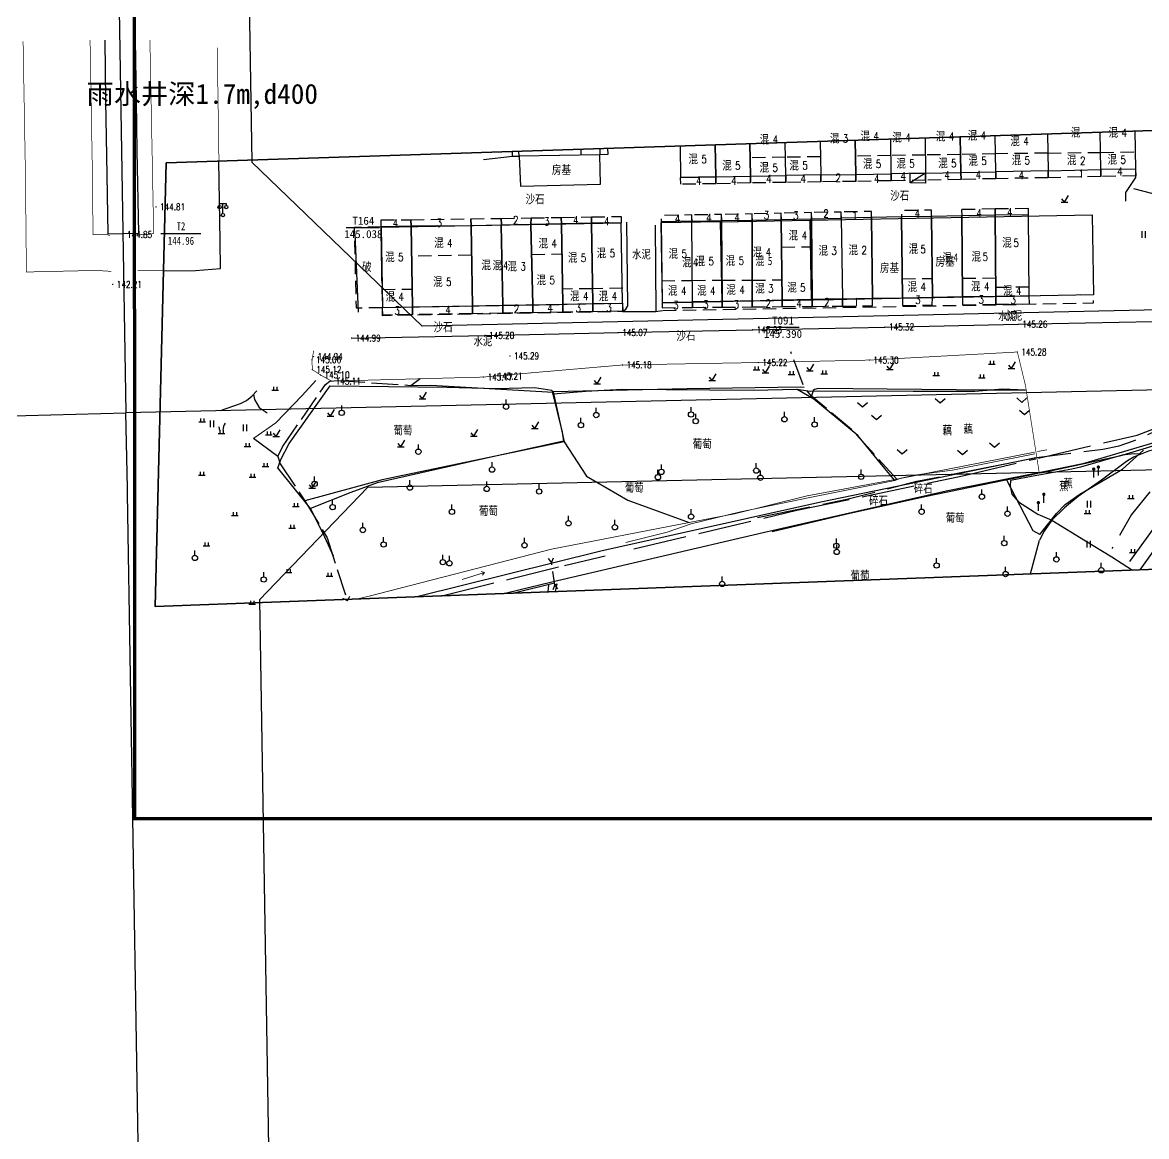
# Model space of a CAD drawing. Extents: x 529262 to 576451, y 2694391 to 2717535.
# Drawn here: x 564373.7 to 564542.3, y 2709233 to 2709400.1 of the extents above; entities that cross this region are included whole.
import ezdxf
from ezdxf.enums import TextEntityAlignment as Align
from ezdxf.xclip import XClip

# ---------------------------------------------------------------- set-up
doc = ezdxf.new("R2010")
doc.units = 0
doc.header["$XCLIPFRAME"] = 0
for name, pattern in [('ACAD_ISO12W100', [22, 12, -3, 0.5, -3, 0.5, -3]), ('X2', [10, 8, -2]), ('X3', [5, 4, -1]), ('X5', [3, 2, -1])]:
    doc.linetypes.add(name, pattern=pattern)
for name, color, linetype in [('DLDW', 8, 'Continuous'), ('DLSS', 4, 'Continuous'), ('DMTZ', 8, 'Continuous'), ('GCD', 8, 'Continuous'), ('JMD', 8, 'Continuous'), ('KZD', 8, 'Continuous'), ('PP-COM', 7, 'Continuous'), ('RD-中线', 40, 'Continuous'), ('RD-红线', 7, 'Continuous'), ('ZBTZ', 8, 'Continuous'), ('ZJ', 7, 'Continuous'), ('污水管径标注_W10-', 202, 'Continuous')]:
    doc.layers.add(name, color=color, linetype=linetype)
doc.layers.add('SXSS', color=5, linetype='Continuous', lineweight=0)
doc.layers.add('控制界线1', color=30, linetype='ACAD_ISO12W100', lineweight=35)
doc.layers.add('现状管道深度（物探资料）', color=2, linetype='Continuous', plot=False)
doc.styles.add('HZ', font='rs.shx', dxfattribs={"width": 0.8, "bigfont": 'hztxt.shx'})
doc.styles.get("Standard").update_dxf_attribs({"font": '', "height": 2.5, "bigfont": 'smfs.shx'})
doc.styles.add('宋体', font='', dxfattribs={"width": 0.75})
doc.styles.add('等线体', font='simhei.ttf')
doc.styles.get('Standard').set_extended_font_data('FangSong_GB2312')
doc.styles.get('宋体').set_extended_font_data('SimSun')
doc.linetypes.add('10421', pattern='A,2,[150,AAA.SHX,S=0.5,R=0,X=0,Y=0.5],1e-11', length=2)
doc.linetypes.add('10422', pattern='A,0.75,[150,AAA.SHX,S=0.5,R=0,X=0,Y=0.5],1.5,[177,AAA.SHX,S=1,R=0,X=0,Y=0.4],0.75', length=3)
doc.linetypes.add('1161', pattern='A,0,[149,AAA.SHX,S=0.15,R=0,X=0,Y=0],-1.6', length=1.6)
doc.linetypes.add('444', pattern='A,4.5,[145,AAA.SHX,S=1,R=0,X=0,Y=1],4.5,-0.5,[146,AAA.SHX,S=1,R=0,X=0,Y=0],-0.5', length=10)

# ---------------------------------------------------------------- blocks, each defined once
blk = doc.blocks.new('A$C19FD0107')
at = {"layer": 'RD-中线', "color": 8, "linetype": 'Continuous', "flags": 128}
for points in [[(-6613.74, 15253.22), (-6608.76, 14950.96)], [(-5924.01, 14966.57), (-6250.71, 14958.9), (-6608.76, 14950.96)]]:
    blk.add_lwpolyline(points, dxfattribs=at)
blk.add_lwpolyline([(-7119.69, 14938.66), (-6640.33, 14950.11, 0.000756), (-6638.82, 14950.15), (-6608.76, 14950.96)], format="xyb", dxfattribs=at)
at = {"layer": 'RD-中线', "color": 8, "linetype": 'Continuous'}
blk.add_lwpolyline([(-6644.21, 14081.68), (-6605.53, 14650.05, 0.021107), (-6604.44, 14692.23), (-6608.5, 14938.83, 0.001548), (-6608.56, 14941.93), (-6608.76, 14950.96)], format="xyb", dxfattribs=at)
at = {"layer": 'RD-红线', "color": 8, "linetype": 'Continuous', "flags": 128}
for points in [[(-6591.42, 15082.25), (-6589.88, 14988.53)], [(-6282.34, 14970.2), (-6564.33, 14963.95)], [(-6588.73, 14922.89), (-6585.33, 14715.91)]]:
    blk.add_lwpolyline(points, dxfattribs=at)
at = {"layer": 'RD-红线', "color": 8, "linetype": 'Continuous'}
blk.add_lwpolyline([(-6589.88, 14988.53), (-6564.33, 14963.95, 0.415887)], format="xyb", dxfattribs=at)
at = {"layer": 'RD-红线', "color": 8}
blk.add_lwpolyline([(-6359.28, 14944.49), (-6572.54, 14939.76)], dxfattribs=at)
blk.add_lwpolyline([(-6572.54, 14939.76), (-6588.73, 14922.89, 0.411798)], format="xyb", dxfattribs=at)
blk = doc.blocks.new('GC200')
at = {"linetype": 'Continuous', "const_width": 0.2, "flags": 128}
blk.add_lwpolyline([(-0.1, 0, 1), (0.1, 0, 1)], format="xyb", close=True, dxfattribs=at)
blk = doc.blocks.new('gc123')
at = {"color": 8}
for p, q in [((-1, 0), (1, 0)), ((0, 0), (-0.8, 1)), ((0, 0), (1.2, 2))]:
    blk.add_line(p, q, dxfattribs=at)
blk = doc.blocks.new('gc125')
at = {"color": 8}
blk.add_line((0, 0.8), (0, 2.2), dxfattribs=at)
blk.add_circle((0, 0), 0.8, dxfattribs=at)
blk = doc.blocks.new('gc086')
at = {"color": 8}
for p, q in [((0, 0), (7, 0)), ((7, 0), (6.18, 0.57)), ((7, 0), (6.18, -0.57))]:
    blk.add_line(p, q, dxfattribs=at)
blk = doc.blocks.new('gc126')
at = {"color": 8}
for p, q in [((0, 0), (-1.5, 1.32)), ((1.5, 1.32), (0, 0))]:
    blk.add_line(p, q, dxfattribs=at)
blk = doc.blocks.new('gc119')
at = {"color": 8}
for p, q in [((-1, 0), (1, 0)), ((-0.5, 1), (-0.5, 0)), ((0.5, 1), (0.5, 0))]:
    blk.add_line(p, q, dxfattribs=at)
blk = doc.blocks.new('gc210')
at = {"color": 8}
for p, q in [((-1, 0), (1, 0)), ((-0.5, 1), (-0.5, 0)), ((0.5, 1), (0.5, 0))]:
    blk.add_line(p, q, dxfattribs=at)
for centre, radius, start, end in [((-2.94, 0.81), 2.45, 4.3743, 29.0242), ((3.4, 1.11), 2.91, 139.3312, 182.0887)]:
    blk.add_arc(centre, radius, start, end, dxfattribs=at)
blk = doc.blocks.new('gc165')
at = {"color": 8}
blk.add_line((0, 0), (0, 2), dxfattribs=at)
at = {"color": 8, "const_width": 0.5}
blk.add_lwpolyline([(-0.25, 2.5, 1), (0.25, 2.5, 1)], format="xyb", close=True, dxfattribs=at)
blk = doc.blocks.new('gc037')
for p, q in [((0, 0), (-1.39, 0.8)), ((-1.39, -0.8), (0, 0))]:
    blk.add_line(p, q)
blk = doc.blocks.new('gc121')
at = {"color": 8}
for p, q in [((-0.5, -1), (-0.5, 1)), ((0.5, -1), (0.5, 1))]:
    blk.add_line(p, q, dxfattribs=at)
blk = doc.blocks.new('gc097')
at = {"color": 8}
for p, q in [((-1, 2.9), (-1, 3.5)), ((-1, 3.5), (1, 3.5)), ((0, 0.5), (0, 3.5)), ((1, 3.5), (1, 2.9))]:
    blk.add_line(p, q, dxfattribs=at)
for centre in [(-1, 2.4), (0, 0), (1, 2.4)]:
    blk.add_circle(centre, 0.5, dxfattribs=at)

msp = doc.modelspace()

# ---------------------------------------------------------------- linework, layer by layer
at = {"const_width": 0.5}
msp.add_lwpolyline([(564543.247, 2709852.188), (564390.328, 2709852.088), (564390.559, 2709280.688), (564922.468, 2709280.665), (564922.332, 2709352.706), (565168.072, 2709352.712), (565167.919, 2709791.396), (564543.048, 2709788.553), (564543.247, 2709852.188)], dxfattribs=at)
at = {"layer": 'DLSS', "linetype": 'Continuous'}
for q in [(564421.753, 2709313.717), (564422.833, 2709314.054)]:
    msp.add_line((564422.462, 2709313.346), q, dxfattribs=at)
at = {"layer": 'DLSS', "linetype": 'Continuous', "const_width": 0.1, "flags": 128}
for points in [[(564386.866, 2709368.131), (564386.387, 2709368.278), (564384.307, 2709368.282), (564384.219, 2709377.155), (564383.863, 2709397.463)], [(564392.841, 2709397.463), (564393.404, 2709368.462), (564392.801, 2709368.332), (564391.473, 2709368.288), (564390.81, 2709368.314)], [(564387.046, 2709362.767), (564384.733, 2709362.908), (564376.147, 2709362.713), (564374.314, 2709362.671), (564374.172, 2709377.017), (564373.817, 2709397.287)], [(564391.01, 2709362.854), (564399.671, 2709362.877), (564403.424, 2709363.202), (564403.372, 2709367.318), (564402.94, 2709396.347)]]:
    msp.add_lwpolyline(points, dxfattribs=at)
at = {"layer": 'DLSS', "linetype": 'Continuous', "flags": 128}
for points in [[(564394.858, 2709362.864), (564399.671, 2709362.877), (564403.424, 2709363.202), (564403.372, 2709367.318), (564403.193, 2709379.329)], [(564548.825, 2709337.611), (564548.825, 2709337.611), (564547.694, 2709337.681), (564546.436, 2709337.517), (564538.254, 2709335.062), (564538.254, 2709335.062), (564526.971, 2709332.608), (564526.971, 2709332.608), (564526.319, 2709332.475)], [(564551.474, 2709336.274), (564550.82, 2709335.748), (564550.211, 2709334.838), (564548.85, 2709332.185), (564547.619, 2709330.097), (564542.918, 2709323.599), (564539.779, 2709319.26)], [(564526.095, 2709332.429), (564509.072, 2709328.941), (564509.072, 2709328.941), (564497.187, 2709326.316), (564497.187, 2709326.316), (564486.159, 2709323.71)]]:
    msp.add_lwpolyline(points, dxfattribs=at)
at = {"layer": 'DLSS', "linetype": 'X2'}
for points in [[(564526.148, 2709334.762), (564540.922, 2709338.21), (564548.98, 2709341.326), (564551.25, 2709342.334), (564561.232, 2709347.267), (564577.297, 2709354.467), (564599.976, 2709365.304), (564601.95, 2709366.136), (564609.069, 2709368.946), (564614.998, 2709371.621)], [(564465.449, 2709321.134), (564489.875, 2709326.923), (564514.97, 2709332.153), (564525.746, 2709334.668)], [(564436.644, 2709314.112), (564455.04, 2709318.667), (564461.122, 2709320.109)]]:
    msp.add_lwpolyline(points, dxfattribs=at)
at = {"layer": 'DLSS', "linetype": 'Continuous', "elevation": 1.554, "flags": 128}
for points in [[(564463.745, 2709356.751), (564464.202, 2709357.094), (564464.549, 2709357.604), (564464.366, 2709370.133)], [(564468.651, 2709369.717), (564468.706, 2709356.725), (564469.69, 2709356.89)]]:
    msp.add_lwpolyline(points, dxfattribs=at)
at = {"layer": 'DLSS', "linetype": 'X2', "elevation": 145.242, "flags": 128}
msp.add_lwpolyline([(564483.966, 2709325.859), (564497.39, 2709328.59), (564507.892, 2709331.272), (564525.839, 2709334.846), (564535.766, 2709336.108), (564538.213, 2709336.617), (564540.361, 2709337.354), (564548.231, 2709340.811), (564555.951, 2709344.049), (564566.623, 2709350.265), (564582.529, 2709357.637), (564597.061, 2709364.414)], dxfattribs=at)
at = {"layer": 'DLSS', "linetype": 'Continuous', "const_width": 0.1, "elevation": 24.551, "flags": 128}
msp.add_lwpolyline([(564526.252, 2709332.442), (564524.175, 2709345.64), (564522.955, 2709350.67), (564500.768, 2709349.459), (564484.099, 2709349.093), (564463.731, 2709348.726), (564444.386, 2709347.06), (564442.897, 2709346.912), (564420.108, 2709346.299), (564418.425, 2709347.228), (564417.198, 2709348.03), (564417.151, 2709349.505), (564417.412, 2709350.881)], dxfattribs=at)
at = {"layer": 'DLSS', "linetype": 'X3', "flags": 128}
msp.add_lwpolyline([(564504.874, 2709331.584), (564498.084, 2709339.029), (564492.074, 2709344.062), (564490.982, 2709345.363), (564488.994, 2709350.681), (564488.994, 2709350.681), (564488.994, 2709350.681)], dxfattribs=at)
at = {"layer": 'DLSS', "linetype": 'X3'}
for points in [[(564412.031, 2709334.98), (564412.724, 2709336.432), (564419.166, 2709345.776), (564419.828, 2709346.303), (564421.097, 2709346.408), (564431.998, 2709345.663), (564433.363, 2709346.696)], [(564412.031, 2709334.98), (564412.399, 2709333.891), (564416.078, 2709328.321), (564419.417, 2709322.818), (564422.439, 2709313.392)]]:
    msp.add_lwpolyline(points, dxfattribs=at)
at = {"layer": 'DLSS', "linetype": 'Continuous'}
for points in [[(564550.294, 2709338.857), (564549.322, 2709338.798), (564532.793, 2709333.878), (564526.409, 2709332.615)], [(564526.107, 2709332.555), (564512.265, 2709329.816), (564484.819, 2709323.562), (564453.12, 2709316.155), (564446.315, 2709314.472)]]:
    msp.add_lwpolyline(points, dxfattribs=at)
at = {"layer": 'DLSS', "linetype": 'X2', "flags": 128}
msp.add_lwpolyline([(564548.825, 2709337.611), (564548.294, 2709336.41), (564540.058, 2709326.288), (564537.141, 2709321.172)], dxfattribs=at)
at = {"layer": 'DLSS', "linetype": 'X5'}
msp.add_lwpolyline([(564453.552, 2709315.759), (564453.074, 2709319.048)], dxfattribs=at)
at = {"layer": 'DMTZ', "linetype": '10422', "flags": 128}
for points in [[(564540.6, 2709383.838), (564540.686, 2709378.083), (564540.699, 2709376.868)], [(564540.699, 2709376.868), (564539.189, 2709374.616)]]:
    msp.add_lwpolyline(points, dxfattribs=at)
at = {"layer": 'DMTZ', "linetype": '10421', "flags": 128}
for points in [[(564539.189, 2709374.616), (564539.178, 2709373.313)], [(564424.108, 2709356.654), (564423.644, 2709368.386)], [(564526.329, 2709323.305), (564528.842, 2709326.451), (564530.115, 2709327.809), (564532.335, 2709329.356), (564538.701, 2709333.105)], [(564541.373, 2709318.01), (564544.369, 2709322.196), (564550.824, 2709330.691), (564551.172, 2709331.302), (564551.444, 2709331.944), (564551.451, 2709332.343)], [(564524.901, 2709317.397), (564526.267, 2709322.428)], [(564453.521, 2709315.969), (564447.694, 2709314.523)]]:
    msp.add_lwpolyline(points, dxfattribs=at)
at = {"layer": 'DMTZ', "linetype": '10421'}
msp.add_lwpolyline([(564432.9, 2709313.972), (564460.496, 2709320.865), (564493.478, 2709328.173), (564525.704, 2709334.85)], dxfattribs=at)
at = {"layer": 'JMD', "linetype": 'Continuous'}
msp.add_line((564509.19, 2709377.482), (564506.897, 2709376.035), dxfattribs=at)
at = {"layer": 'JMD', "linetype": '444', "flags": 128}
msp.add_lwpolyline([(564386.06, 2709397.463), (564386.193, 2709388.352), (564386.334, 2709380.078), (564386.526, 2709368.379), (564391.195, 2709368.489), (564390.942, 2709380.8), (564390.808, 2709388.393), (564390.656, 2709397.463)], dxfattribs=at)
at = {"layer": 'JMD', "linetype": 'Continuous', "flags": 128}
for points in [[(564493.363, 2709382.288), (564493.454, 2709377.225), (564488.207, 2709377.131), (564488.12, 2709382.116)], [(564493.363, 2709382.288), (564493.454, 2709377.225), (564498.718, 2709377.284), (564498.63, 2709382.461)], [(564498.63, 2709382.461), (564498.718, 2709377.284), (564504.035, 2709377.392), (564503.962, 2709382.636)], [(564509.116, 2709382.805), (564509.19, 2709377.482), (564504.035, 2709377.392), (564503.962, 2709382.636)], [(564509.116, 2709382.805), (564509.19, 2709377.482), (564514.498, 2709377.577), (564514.387, 2709382.978)], [(564514.387, 2709382.978), (564514.498, 2709377.577), (564519.712, 2709377.695), (564519.642, 2709383.15)], [(564527.494, 2709383.408), (564527.555, 2709377.844), (564519.712, 2709377.695), (564519.642, 2709383.15)], [(564527.494, 2709383.408), (564527.555, 2709377.844), (564535.484, 2709378.028), (564535.382, 2709383.667)], [(564540.6, 2709383.838), (564540.686, 2709378.083), (564535.484, 2709378.028), (564535.4, 2709383.667)], [(564460.32, 2709381.203), (564460.342, 2709380.251), (564448.216, 2709380.044), (564448.202, 2709380.806)], [(564472.361, 2709381.599), (564472.45, 2709376.858), (564477.702, 2709376.94), (564477.62, 2709381.771)], [(564477.62, 2709381.771), (564477.702, 2709376.94), (564482.915, 2709377.049), (564482.841, 2709381.942)], [(564482.841, 2709381.942), (564482.915, 2709377.049), (564488.207, 2709377.131), (564488.12, 2709382.116)]]:
    msp.add_lwpolyline(points, dxfattribs=at)
at = {"layer": 'JMD', "linetype": 'X5'}
for points in [[(564448.227, 2709380.011), (564447.238, 2709380.01), (564447.223, 2709380.774)], [(564461.486, 2709381.242), (564461.504, 2709380.293), (564460.342, 2709380.251)], [(564488.207, 2709377.131), (564488.216, 2709376.105), (564482.924, 2709376.023), (564482.915, 2709377.049)], [(564493.454, 2709377.225), (564493.463, 2709376.199), (564488.216, 2709376.105), (564488.207, 2709377.131)], [(564498.718, 2709377.284), (564498.727, 2709376.258), (564493.463, 2709376.199), (564493.454, 2709377.225)], [(564504.035, 2709377.392), (564504.044, 2709376.366), (564498.727, 2709376.258), (564498.718, 2709377.284)], [(564509.19, 2709377.482), (564509.199, 2709376.456), (564509.199, 2709376.456), (564504.044, 2709376.366), (564504.035, 2709377.392)], [(564514.498, 2709377.577), (564514.507, 2709376.551), (564509.199, 2709376.456), (564509.19, 2709377.482)], [(564519.712, 2709377.695), (564519.721, 2709376.669), (564514.507, 2709376.551), (564514.498, 2709377.577)], [(564527.555, 2709377.844), (564527.564, 2709376.818), (564519.721, 2709376.669), (564519.712, 2709377.695)], [(564535.484, 2709378.028), (564535.493, 2709377.002), (564527.564, 2709376.818), (564527.555, 2709377.844)], [(564477.702, 2709376.94), (564477.711, 2709375.914), (564472.459, 2709375.832), (564472.45, 2709376.858)], [(564482.915, 2709377.049), (564482.924, 2709376.023), (564477.711, 2709375.914), (564477.702, 2709376.94)], [(564519.62, 2709371.2), (564519.619, 2709372.138), (564514.598, 2709372.027), (564514.623, 2709371.122)], [(564524.622, 2709371.236), (564524.621, 2709372.174), (564519.619, 2709372.138), (564519.62, 2709371.2)], [(564427.505, 2709369.45), (564427.504, 2709370.475), (564431.989, 2709370.495), (564432.036, 2709369.539)], [(564445.564, 2709369.743), (564445.54, 2709370.715), (564450.034, 2709370.787), (564449.99, 2709369.803)], [(564449.99, 2709369.803), (564450.034, 2709370.787), (564454.547, 2709370.861), (564454.586, 2709369.892)], [(564454.586, 2709369.892), (564454.547, 2709370.861), (564459.088, 2709370.934), (564459.1, 2709369.975)], [(564492.17, 2709358.552), (564492.178, 2709357.509), (564496.74, 2709357.548), (564496.731, 2709358.638)], [(564496.731, 2709358.638), (564496.74, 2709357.548), (564501.204, 2709357.585), (564501.221, 2709358.748)], [(564505.707, 2709358.782), (564505.729, 2709357.623), (564510.198, 2709357.708), (564510.205, 2709358.888)], [(564514.726, 2709359.013), (564514.744, 2709357.752), (564519.742, 2709357.823), (564519.724, 2709359.056)], [(564519.724, 2709359.056), (564519.742, 2709357.823), (564524.783, 2709357.895), (564524.711, 2709359.099)], [(564432.209, 2709357.449), (564432.228, 2709356.265), (564427.757, 2709356.191), (564427.721, 2709357.37)], [(564441.205, 2709357.608), (564441.224, 2709356.414), (564432.228, 2709356.265), (564432.209, 2709357.449)], [(564450.253, 2709357.768), (564450.273, 2709356.563), (564445.779, 2709356.489), (564445.759, 2709357.689)], [(564454.766, 2709357.848), (564454.786, 2709356.638), (564450.273, 2709356.563), (564450.253, 2709357.768)], [(564459.252, 2709357.927), (564459.272, 2709356.712), (564454.786, 2709356.638), (564454.766, 2709357.848)], [(564463.744, 2709358.006), (564463.771, 2709356.786), (564459.272, 2709356.712), (564459.252, 2709357.927)], [(564469.695, 2709358.108), (564469.701, 2709357.32), (564474.215, 2709357.358), (564474.208, 2709358.182)], [(564474.208, 2709358.182), (564474.215, 2709357.358), (564478.664, 2709357.396), (564478.657, 2709358.258)], [(564478.657, 2709358.258), (564478.664, 2709357.396), (564483.182, 2709357.434), (564483.175, 2709358.317)], [(564483.175, 2709358.317), (564483.182, 2709357.434), (564487.692, 2709357.472), (564487.684, 2709358.437)], [(564487.684, 2709358.437), (564487.692, 2709357.472), (564492.178, 2709357.509), (564492.17, 2709358.552)]]:
    msp.add_lwpolyline(points, dxfattribs=at)
at = {"layer": 'JMD', "linetype": 'X5', "flags": 128}
for points in [[(564457.466, 2709381.11), (564457.481, 2709380.202)], [(564527.526, 2709380.5), (564519.677, 2709380.4)], [(564527.526, 2709380.5), (564535.445, 2709380.618)], [(564535.445, 2709380.618), (564540.647, 2709380.695)], [(564488.159, 2709379.874), (564482.873, 2709379.794)], [(564493.405, 2709379.965), (564488.159, 2709379.874)], [(564503.996, 2709380.147), (564498.671, 2709380.056)], [(564509.152, 2709380.219), (564503.996, 2709380.147)], [(564514.442, 2709380.292), (564509.152, 2709380.219)], [(564519.677, 2709380.4), (564514.442, 2709380.292)], [(564474.113, 2709370.285), (564474.112, 2709371.223), (564469.522, 2709371.123), (564469.523, 2709370.185)], [(564478.566, 2709370.375), (564478.565, 2709371.313), (564474.112, 2709371.223), (564474.113, 2709370.285)], [(564483.173, 2709370.451), (564483.172, 2709371.389), (564478.565, 2709371.313), (564478.566, 2709370.375)], [(564487.548, 2709370.547), (564487.547, 2709371.485), (564483.172, 2709371.389), (564483.173, 2709370.451)], [(564492.053, 2709370.641), (564492.052, 2709371.579), (564487.547, 2709371.485), (564487.548, 2709370.547)], [(564496.543, 2709370.727), (564496.542, 2709371.665), (564492.052, 2709371.579), (564492.053, 2709370.641)], [(564501.056, 2709370.83), (564501.055, 2709371.768), (564496.542, 2709371.665), (564496.543, 2709370.727)], [(564510.094, 2709371.021), (564510.093, 2709371.959), (564505.57, 2709371.863), (564505.571, 2709370.925)], [(564450.088, 2709365.309), (564454.653, 2709365.378)], [(564487.594, 2709366.415), (564492.093, 2709366.458)], [(564441.095, 2709365.181), (564432.1, 2709365.052)]]:
    msp.add_lwpolyline(points, dxfattribs=at)
at = {"layer": 'JMD', "linetype": 'Continuous', "flags": 128}
for points in [[(564448.216, 2709380.044), (564448.425, 2709375.544), (564460.411, 2709375.839), (564460.342, 2709380.251)], [(564478.566, 2709370.375), (564483.173, 2709370.451), (564483.175, 2709358.317), (564478.657, 2709358.258)], [(564483.173, 2709370.451), (564487.548, 2709370.547), (564487.684, 2709358.437), (564483.175, 2709358.317), (564483.173, 2709370.451)], [(564487.548, 2709370.547), (564492.053, 2709370.641), (564492.17, 2709358.552), (564487.684, 2709358.437), (564487.548, 2709370.547)], [(564491.879, 2709370.457), (564534.152, 2709371.238), (564534.374, 2709359.24), (564492.101, 2709358.459)], [(564496.543, 2709370.727), (564496.731, 2709358.638), (564492.17, 2709358.552), (564492.053, 2709370.641), (564496.543, 2709370.727)], [(564501.056, 2709370.83), (564496.543, 2709370.727), (564496.731, 2709358.638), (564501.221, 2709358.748), (564501.056, 2709370.83)], [(564505.571, 2709370.925), (564501.056, 2709370.83), (564501.221, 2709358.748), (564505.707, 2709358.782), (564505.571, 2709370.925)], [(564510.094, 2709371.021), (564505.571, 2709370.925), (564505.707, 2709358.782), (564510.205, 2709358.888), (564510.094, 2709371.021)], [(564510.094, 2709371.021), (564510.205, 2709358.888), (564514.726, 2709359.013), (564514.623, 2709371.122)], [(564514.623, 2709371.122), (564514.726, 2709359.013), (564519.724, 2709359.056), (564519.62, 2709371.2)], [(564519.62, 2709371.2), (564519.724, 2709359.056), (564524.711, 2709359.099), (564524.622, 2709371.236), (564519.62, 2709371.2)], [(564432.036, 2709369.539), (564427.505, 2709369.45), (564427.721, 2709357.37), (564432.209, 2709357.449)], [(564441.205, 2709357.608), (564441.032, 2709369.61), (564432.036, 2709369.539), (564432.209, 2709357.449)], [(564445.759, 2709357.689), (564445.519, 2709369.696), (564441.032, 2709369.61), (564441.205, 2709357.608)], [(564449.99, 2709369.803), (564445.519, 2709369.696), (564445.759, 2709357.689), (564450.253, 2709357.768)], [(564454.766, 2709357.848), (564454.586, 2709369.892), (564449.99, 2709369.803), (564450.253, 2709357.768)], [(564459.1, 2709369.975), (564454.586, 2709369.892), (564454.766, 2709357.848), (564459.252, 2709357.927)], [(564463.744, 2709358.006), (564463.551, 2709370.034), (564459.1, 2709369.975), (564459.252, 2709357.927)], [(564474.113, 2709370.285), (564469.523, 2709370.185), (564469.695, 2709358.108), (564474.208, 2709358.182), (564474.113, 2709370.285)], [(564474.113, 2709370.285), (564478.566, 2709370.375), (564478.657, 2709358.258), (564474.208, 2709358.182)]]:
    msp.add_lwpolyline(points, close=True, dxfattribs=at)
at = {"layer": 'JMD', "linetype": 'Continuous'}
msp.add_lwpolyline([(564509.19, 2709377.482), (564509.187, 2709376.018), (564506.897, 2709376.035), (564506.9, 2709377.499)], close=True, dxfattribs=at)
at = {"layer": 'JMD', "linetype": 'X5'}
for points, elevation in [([(564540.686, 2709378.083), (564540.724, 2709377.1), (564535.493, 2709377.002), (564535.484, 2709378.028)], 37.359), ([(564432.036, 2709369.539), (564431.989, 2709370.495), (564440.985, 2709370.641), (564441.009, 2709369.669)], 145.207), ([(564441.032, 2709369.61), (564440.985, 2709370.641), (564445.54, 2709370.715), (564445.564, 2709369.743)], 145.281), ([(564459.1, 2709369.975), (564459.088, 2709370.934), (564463.527, 2709371.006), (564463.551, 2709370.034)], 146.277), ([(564445.761, 2709357.599), (564445.779, 2709356.489), (564441.224, 2709356.414), (564441.205, 2709357.608)], 145.273)]:
    msp.add_lwpolyline(points, dxfattribs=dict(at, elevation=elevation))
at = {"layer": 'JMD', "linetype": 'Continuous'}
for points in [[(564477.702, 2709376.94), (564472.45, 2709376.858)], [(564463.744, 2709358.006), (564463.551, 2709370.034)]]:
    msp.add_lwpolyline(points, dxfattribs=at)
at = {"layer": 'JMD', "linetype": 'Continuous', "elevation": 1.554, "flags": 128}
for points in [[(564478.449, 2709370.2), (564491.879, 2709370.457), (564492.101, 2709358.459), (564478.67, 2709358.234)], [(564427.708, 2709357.346), (564463.741, 2709357.989), (564463.533, 2709369.981), (564427.5, 2709369.354)], [(564469.501, 2709370.034), (564469.662, 2709358.067), (564478.67, 2709358.234), (564478.449, 2709370.2)]]:
    msp.add_lwpolyline(points, close=True, dxfattribs=at)
at = {"layer": 'JMD', "linetype": 'X5', "flags": 128}
for points, elevation in [([(564427.505, 2709369.45), (564423.496, 2709369.348), (564423.76, 2709357.3), (564427.721, 2709357.37)], 145.367), ([(564534.374, 2709359.24), (564492.101, 2709358.459), (564478.671, 2709358.234), (564469.662, 2709358.067), (564469.69, 2709356.89), (564534.396, 2709358.024)], 1.554), ([(564463.741, 2709357.989), (564463.745, 2709356.751), (564427.727, 2709356.108), (564427.708, 2709357.346)], 1.554)]:
    msp.add_lwpolyline(points, close=True, dxfattribs=dict(at, elevation=elevation))
for points, elevation in [([(564469.578, 2709361.371), (564474.182, 2709361.407)], 145.147), ([(564474.182, 2709361.407), (564478.633, 2709361.441)], 145.147), ([(564478.633, 2709361.441), (564483.174, 2709361.441)], 145.147), ([(564483.174, 2709361.441), (564487.649, 2709361.492)], 145.147), ([(564505.674, 2709361.657), (564510.179, 2709361.698)], 145.147), ([(564514.702, 2709361.737), (564519.701, 2709361.78)], 145.147), ([(564524.701, 2709360.391), (564519.713, 2709360.348)], 157.179), ([(564427.633, 2709360.053), (564432.171, 2709360.118)], 146.921), ([(564459.224, 2709360.17), (564454.733, 2709360.102)], 144.969), ([(564463.756, 2709360.227), (564459.224, 2709360.17)], 144.969)]:
    msp.add_lwpolyline(points, dxfattribs=dict(at, elevation=elevation))
at = {"layer": 'KZD', "linetype": 'Continuous'}
msp.add_line((564394.499, 2709368.442), (564400.499, 2709368.442), dxfattribs=at)
at = {"layer": 'KZD', "linetype": 'Continuous', "elevation": 145.038, "flags": 128}
msp.add_lwpolyline([(564422.263, 2709369.359), (564427.263, 2709369.359)], dxfattribs=at)
at = {"layer": 'KZD', "linetype": 'Continuous', "flags": 128}
msp.add_lwpolyline([(564485.204, 2709354.389), (564490.204, 2709354.389)], dxfattribs=at)
at = {"layer": 'SXSS', "color": 8, "linetype": 'Continuous'}
for points in [[(564408.384, 2709337.677), (564408.563, 2709337.863), (564411.747, 2709340.039), (564415.666, 2709344.136), (564417.716, 2709346.41)], [(564473.749, 2709325.091), (564480.515, 2709326.411), (564491.441, 2709329.105), (564504.874, 2709331.584), (564525.534, 2709335.65)], [(564525.964, 2709335.735), (564527.357, 2709336.009)]]:
    msp.add_lwpolyline(points, dxfattribs=at)
at = {"layer": 'SXSS', "color": 8, "linetype": 'Continuous', "elevation": 144.404, "flags": 128}
msp.add_lwpolyline([(564464.21, 2709322.116), (564470.435, 2709323.658), (564474.021, 2709324.892), (564481.413, 2709326.687), (564491.834, 2709328.867), (564504.594, 2709331.375), (564505.499, 2709331.723), (564507.862, 2709332.226), (564513.209, 2709332.95), (564525.096, 2709335.306), (564525.574, 2709335.414)], dxfattribs=at)
at = {"layer": 'SXSS', "color": 8, "linetype": 'Continuous', "flags": 128}
msp.add_lwpolyline([(564473.749, 2709325.091), (564453.076, 2709321.094), (564425.536, 2709314.012), (564424.041, 2709313.643)], dxfattribs=at)
at = {"layer": 'ZBTZ', "linetype": 'Continuous'}
for points in [[(564540.381, 2709375.182), (564552.55, 2709372.061), (564553.805, 2709371.863), (564555.385, 2709372.061), (564569.555, 2709375.894), (564587.719, 2709381.831), (564589.302, 2709382.446), (564597.859, 2709385.717)], [(564431.998, 2709345.663), (564434.955, 2709345.699), (564453.375, 2709344.664)], [(564490.982, 2709345.363), (564490.425, 2709345.414), (564473.417, 2709345.146), (564453.303, 2709344.686), (564454.955, 2709337.19), (564458.306, 2709332.069), (564464.524, 2709328.444), (564473.749, 2709325.091)], [(564524.19, 2709344.89), (564493.086, 2709345.178), (564492.53, 2709345.059), (564492.331, 2709344.885), (564492.074, 2709344.062)], [(564454.955, 2709337.19), (564427.699, 2709331.512), (564416.078, 2709328.321)], [(564452.587, 2709314.705), (564452.687, 2709315.762)]]:
    msp.add_lwpolyline(points, dxfattribs=at)
at = {"layer": 'ZBTZ', "linetype": '1161'}
msp.add_lwpolyline([(564447.213, 2709380.008), (564442.887, 2709379.513)], dxfattribs=at)
at = {"layer": 'ZBTZ', "flags": 128}
for points in [[(564463.745, 2709356.751), (564468.706, 2709356.725)], [(564489.867, 2709345.089), (564491.855, 2709344.778), (564493.069, 2709344.866), (564507.311, 2709344.806), (564516.584, 2709344.79), (564520.703, 2709345.146), (564524.171, 2709345.013)]]:
    msp.add_lwpolyline(points, dxfattribs=at)
at = {"layer": 'ZBTZ', "linetype": 'Continuous', "flags": 128}
for points in [[(564412.47, 2709334.542), (564413.717, 2709336.946), (564419.88, 2709345.618), (564437.374, 2709345.391)], [(564437.374, 2709345.391), (564444.806, 2709345.209), (564450.532, 2709345.359), (564453.121, 2709344.935), (564454.687, 2709338.622), (564454.871, 2709337.319)], [(564453.304, 2709344.378), (564458.222, 2709344.818), (564463.746, 2709345.106), (564483.376, 2709344.944), (564489.867, 2709345.089)], [(564504.594, 2709331.375), (564502.817, 2709333.47), (564499.028, 2709338.129), (564492.424, 2709343.589), (564489.911, 2709345.065)], [(564412.031, 2709334.98), (564408.384, 2709337.677)], [(564454.871, 2709337.319), (564454.871, 2709337.319), (564441.953, 2709334.467), (564426.917, 2709331.021), (564422.97, 2709329.615), (564416.919, 2709327.199)], [(564420.376, 2709320.045), (564418.817, 2709323.425), (564416.919, 2709327.199), (564412.007, 2709333.271), (564412.47, 2709334.542)], [(564526.329, 2709323.305), (564525.337, 2709323.831), (564521.391, 2709331.465)], [(564453.7, 2709314.747), (564453.949, 2709315.875)]]:
    msp.add_lwpolyline(points, dxfattribs=at)
for points, elevation in [([(564403.423, 2709341.914), (564406.41, 2709342.952), (564407.335, 2709343.377), (564408.135, 2709344.068), (564408.871, 2709344.864)], 144.936), ([(564545.335, 2709336.429), (564542.639, 2709335.793), (564540.39, 2709334.908), (564539.31, 2709334.229), (564535.557, 2709331.448), (564532.067, 2709328.975), (564530.011, 2709327.283), (564528.109, 2709325.464), (564526.989, 2709323.811), (564526.267, 2709322.428)], 145.145), ([(564453.552, 2709315.759), (564453.949, 2709315.875)], 145.078)]:
    msp.add_lwpolyline(points, dxfattribs=dict(at, elevation=elevation))
at = {"layer": 'ZBTZ', "linetype": '1161', "flags": 128}
msp.add_lwpolyline([(564408.357, 2709344.294), (564408.512, 2709343.551), (564409.228, 2709342.328), (564410.417, 2709341.525)], dxfattribs=at)
for points, elevation in [([(564541.524, 2709335.354), (564540.464, 2709335.372), (564538.688, 2709335.198), (564532.429, 2709333.383), (564531.131, 2709333.119), (564524.548, 2709331.876), (564521.946, 2709331.384), (564521.852, 2709330.589), (564522.126, 2709329.333), (564523.147, 2709328.196), (564526.05, 2709326.352), (564528.109, 2709325.464)], 145.145), ([(564528.109, 2709325.464), (564533.19, 2709322.337), (564537.127, 2709319.968), (564540.244, 2709317.968)], 145.307)]:
    msp.add_lwpolyline(points, dxfattribs=dict(at, elevation=elevation))
at = {"layer": 'ZBTZ', "elevation": 145.217, "flags": 128}
msp.add_lwpolyline([(564538.701, 2709333.105), (564541.894, 2709335.94)], dxfattribs=at)
at = {"layer": '控制界线1', "color": 252, "linetype": 'Continuous', "flags": 128}
msp.add_lwpolyline([(564395.261, 2709379.068), (565147.729, 2709403.763), (565152.04, 2709340.742), (564393.606, 2709312.51)], close=True, dxfattribs=at)
at = {"layer": '污水管径标注_W10-'}
msp.add_lwpolyline([(564423.111, 2709352.749), (564443.107, 2709353.166), (564463.102, 2709353.584), (564483.269, 2709354.005), (564503.094, 2709354.418), (564523.089, 2709354.836), (564543.256, 2709355.257), (564563.081, 2709355.67), (564583.076, 2709356.088), (564603.243, 2709356.509), (564623.067, 2709356.923), (564643.063, 2709357.34), (564663.23, 2709357.761), (564683.054, 2709358.175)], dxfattribs=at)

# ---------------------------------------------------------------- block references
at = {"layer": 'DLDW', "color": 252, "linetype": 'Continuous', "xscale": 0.5, "yscale": 0.5}
msp.add_blockref('gc097', (564403.791, 2709371.207, 144.758), dxfattribs=at)
at = {"layer": 'DLSS', "linetype": 'Continuous', "xscale": 0.4999999999297923, "yscale": 0.4999999999297923, "zscale": 0.4999999999297923}
for p, rotation in [((564453.074, 2709319.048), 278.2690689170809), ((564453.552, 2709315.759), 98.26906891708084)]:
    msp.add_blockref('gc037', p, dxfattribs=dict(at, rotation=rotation))
at = {"layer": 'GCD', "linetype": 'Continuous'}
ref = msp.add_blockref('GC200', (564393.753, 2709372.437, 144.806), dxfattribs=dict(at, xscale=0.5, yscale=0.5, zscale=0.5))
ref.add_attrib('height', '144.81', dxfattribs={"linetype": 'Continuous', "height": 1, "style": 'HZ', "width": 0.8}).set_placement((564394.353, 2709372.437, 144.806), align=Align.MIDDLE_LEFT)
ref = msp.add_blockref('GC200', (564388.807, 2709368.288, 144.847), dxfattribs=dict(at, xscale=0.5, yscale=0.5, zscale=0.5))
ref.add_attrib('height', '144.85', dxfattribs={"linetype": 'Continuous', "height": 1, "style": 'HZ', "width": 0.8}).set_placement((564389.407, 2709368.288, 144.847), align=Align.MIDDLE_LEFT)
ref = msp.add_blockref('GC200', (564387.273, 2709360.816, 142.206), dxfattribs=dict(at, xscale=0.5, yscale=0.5, zscale=0.5))
ref.add_attrib('height', '142.21', dxfattribs={"linetype": 'Continuous', "height": 1, "style": 'HZ', "width": 0.8}).set_placement((564387.873, 2709360.816, 142.206), align=Align.MIDDLE_LEFT)
ref = msp.add_blockref('GC200', (564523.089, 2709354.829, 145.259), dxfattribs=dict(at, xscale=0.5, yscale=0.5, zscale=0.5))
ref.add_attrib('height', '145.26', dxfattribs={"linetype": 'Continuous', "height": 1, "style": 'HZ', "width": 0.8}).set_placement((564523.689, 2709354.829, 145.259), align=Align.MIDDLE_LEFT)
ref = msp.add_blockref('GC200', (564443.118, 2709353.171, 145.204), dxfattribs=dict(at, xscale=0.5, yscale=0.5, zscale=0.5))
ref.add_attrib('height', '145.20', dxfattribs={"linetype": 'Continuous', "height": 1, "style": 'HZ', "width": 0.8}).set_placement((564443.718, 2709353.171, 145.204), align=Align.MIDDLE_LEFT)
ref = msp.add_blockref('GC200', (564463.087, 2709353.585, 145.072), dxfattribs=dict(at, xscale=0.5, yscale=0.5, zscale=0.5))
ref.add_attrib('height', '145.07', dxfattribs={"linetype": 'Continuous', "height": 1, "style": 'HZ', "width": 0.8}).set_placement((564463.687, 2709353.585, 145.072), align=Align.MIDDLE_LEFT)
ref = msp.add_blockref('GC200', (564483.268, 2709354.008, 145.229), dxfattribs=dict(at, xscale=0.5, yscale=0.5, zscale=0.5))
ref.add_attrib('height', '145.23', dxfattribs={"linetype": 'Continuous', "height": 1, "style": 'HZ', "width": 0.8}).set_placement((564483.868, 2709354.008, 145.229), align=Align.MIDDLE_LEFT)
ref = msp.add_blockref('GC200', (564503.101, 2709354.423, 145.316), dxfattribs=dict(at, xscale=0.5, yscale=0.5, zscale=0.5))
ref.add_attrib('height', '145.32', dxfattribs={"linetype": 'Continuous', "height": 1, "style": 'HZ', "width": 0.8}).set_placement((564503.701, 2709354.423, 145.316), align=Align.MIDDLE_LEFT)
ref = msp.add_blockref('GC200', (564423.098, 2709352.751, 144.988), dxfattribs=dict(at, xscale=0.5, yscale=0.5, zscale=0.5))
ref.add_attrib('height', '144.99', dxfattribs={"linetype": 'Continuous', "height": 1, "style": 'HZ', "width": 0.8}).set_placement((564423.698, 2709352.751, 144.988), align=Align.MIDDLE_LEFT)
ref = msp.add_blockref('GC200', (564417.396, 2709349.983, 144.938), dxfattribs=dict(at, xscale=0.5, yscale=0.5, zscale=0.5))
ref.add_attrib('height', '144.94', dxfattribs={"linetype": 'Continuous', "height": 1, "style": 'HZ', "width": 0.8}).set_placement((564417.996, 2709349.983, 144.938), align=Align.MIDDLE_LEFT)
ref = msp.add_blockref('GC200', (564446.844, 2709350.073, 145.288), dxfattribs=dict(at, xscale=0.5, yscale=0.5, zscale=0.5))
ref.add_attrib('height', '145.29', dxfattribs={"linetype": 'Continuous', "height": 1, "style": 'HZ', "width": 0.8}).set_placement((564447.444, 2709350.073, 145.288), align=Align.MIDDLE_LEFT)
ref = msp.add_blockref('GC200', (564522.955, 2709350.67, 145.282), dxfattribs=dict(at, xscale=0.5, yscale=0.5, zscale=0.5))
ref.add_attrib('height', '145.28', dxfattribs={"linetype": 'Continuous', "height": 1, "style": 'HZ', "width": 0.8}).set_placement((564523.555, 2709350.67, 145.282), align=Align.MIDDLE_LEFT)
ref = msp.add_blockref('GC200', (564417.151, 2709349.505, 145.059), dxfattribs=dict(at, xscale=0.5, yscale=0.5, zscale=0.5))
ref.add_attrib('height', '145.06', dxfattribs={"linetype": 'Continuous', "height": 1, "style": 'HZ', "width": 0.8}).set_placement((564417.751, 2709349.505, 145.059), align=Align.MIDDLE_LEFT)
ref = msp.add_blockref('GC200', (564417.198, 2709348.03, 145.116), dxfattribs=dict(at, xscale=0.5, yscale=0.5, zscale=0.5))
ref.add_attrib('height', '145.12', dxfattribs={"linetype": 'Continuous', "height": 1, "style": 'HZ', "width": 0.8}).set_placement((564417.798, 2709348.03, 145.116), align=Align.MIDDLE_LEFT)
ref = msp.add_blockref('GC200', (564463.731, 2709348.726, 145.18), dxfattribs=dict(at, xscale=0.5, yscale=0.5, zscale=0.5))
ref.add_attrib('height', '145.18', dxfattribs={"linetype": 'Continuous', "height": 1, "style": 'HZ', "width": 0.8}).set_placement((564464.331, 2709348.726, 145.18), align=Align.MIDDLE_LEFT)
ref = msp.add_blockref('GC200', (564484.099, 2709349.093, 145.215), dxfattribs=dict(at, xscale=0.5, yscale=0.5, zscale=0.5))
ref.add_attrib('height', '145.22', dxfattribs={"linetype": 'Continuous', "height": 1, "style": 'HZ', "width": 0.8}).set_placement((564484.699, 2709349.093, 145.215), align=Align.MIDDLE_LEFT)
ref = msp.add_blockref('GC200', (564500.768, 2709349.459, 145.297), dxfattribs=dict(at, xscale=0.5, yscale=0.5, zscale=0.5))
ref.add_attrib('height', '145.30', dxfattribs={"linetype": 'Continuous', "height": 1, "style": 'HZ', "width": 0.8}).set_placement((564501.368, 2709349.459, 145.297), align=Align.MIDDLE_LEFT)
ref = msp.add_blockref('GC200', (564418.425, 2709347.228, 145.099), dxfattribs=dict(at, xscale=0.5, yscale=0.5, zscale=0.5))
ref.add_attrib('height', '145.10', dxfattribs={"linetype": 'Continuous', "height": 1, "style": 'HZ', "width": 0.8}).set_placement((564419.025, 2709347.228, 145.099), align=Align.MIDDLE_LEFT)
ref = msp.add_blockref('GC200', (564420.108, 2709346.299, 145.109), dxfattribs=dict(at, xscale=0.5, yscale=0.5, zscale=0.5))
ref.add_attrib('height', '145.11', dxfattribs={"linetype": 'Continuous', "height": 1, "style": 'HZ', "width": 0.8}).set_placement((564420.708, 2709346.299, 145.109), align=Align.MIDDLE_LEFT)
ref = msp.add_blockref('GC200', (564442.897, 2709346.912, 145.167), dxfattribs=dict(at, xscale=0.5, yscale=0.5, zscale=0.5))
ref.add_attrib('height', '145.17', dxfattribs={"linetype": 'Continuous', "height": 1, "style": 'HZ', "width": 0.8}).set_placement((564443.497, 2709346.912, 145.167), align=Align.MIDDLE_LEFT)
ref = msp.add_blockref('GC200', (564444.386, 2709347.06, 145.206), dxfattribs=dict(at, xscale=0.5, yscale=0.5, zscale=0.5))
ref.add_attrib('height', '145.21', dxfattribs={"linetype": 'Continuous', "height": 1, "style": 'HZ', "width": 0.8}).set_placement((564444.986, 2709347.06, 145.206), align=Align.MIDDLE_LEFT)
at = {"layer": 'PP-COM'}
ref = msp.add_blockref('A$C19FD0107', (570997.993, 2694390.603), dxfattribs=at)
XClip(ref).set_block_clipping_path([(-9366.4383134884, 14428.6043910822), (-3328.4480743363, 17452.7484863754)])
at = {"layer": 'SXSS', "color": 8, "linetype": 'Continuous', "xscale": 0.500000000078709, "yscale": 0.500000000078709, "zscale": 0.500000000078709, "rotation": 17.10058959888653}
msp.add_blockref('gc086', (564439.666, 2709316.559), dxfattribs=at)
at = {"layer": 'ZBTZ', "linetype": 'Continuous', "xscale": 0.5, "yscale": 0.5}
for name, p in [('gc123', (564530.002, 2709373.152)), ('gc121', (564541.913, 2709368.304)), ('gc119', (564483.816, 2709347.992)), ('gc123', (564485.197, 2709347.524)), ('gc123', (564491.823, 2709347.87)), ('gc123', (564503.822, 2709348.057)), ('gc119', (564519.119, 2709348.832)), ('gc123', (564522.083, 2709348.187)), ('gc123', (564459.942, 2709345.894)), ('gc123', (564477.182, 2709346.42)), ('gc119', (564489.082, 2709347.308)), ('gc119', (564493.979, 2709347.413)), ('gc119', (564510.799, 2709347.148)), ('gc119', (564517.644, 2709346.78)), ('gc119', (564411.633, 2709344.942)), ('gc123', (564433.736, 2709343.647)), ('gc125', (564446.27, 2709342.458)), ('gc123', (564419.949, 2709341.041)), ('gc125', (564421.607, 2709341.542)), ('gc125', (564459.79, 2709341.204)), ('gc125', (564474.019, 2709341.295)), ('gc126', (564524.014, 2709341.254)), ('gc119', (564400.668, 2709340.19)), ('gc121', (564402.181, 2709339.907)), ('gc123', (564450.559, 2709339.207)), ('gc125', (564457.49, 2709339.691)), ('gc125', (564474.712, 2709340.295)), ('gc125', (564488.019, 2709340.583)), ('gc125', (564492.542, 2709339.795)), ('gc126', (564501.849, 2709340.483)), ('gc121', (564407.111, 2709339.305)), ('gc119', (564410.684, 2709338.254)), ('gc123', (564411.753, 2709337.998)), ('gc123', (564441.407, 2709338.044)), ('gc119', (564407.502, 2709336.492)), ('gc123', (564430.484, 2709336.456)), ('gc125', (564433.105, 2709335.715)), ('gc126', (564514.711, 2709335.228)), ('gc119', (564410.19, 2709333.481)), ('gc125', (564444.153, 2709333.029)), ('gc125', (564469.554, 2709332.688)), ('gc125', (564483.794, 2709332.886)), ('gc165', (564534.409, 2709331.857)), ('gc165', (564535.106, 2709332.16)), ('gc119', (564400.628, 2709332.181)), ('gc119', (564408.24, 2709331.901)), ('gc125', (564417.547, 2709330.892)), ('gc125', (564469.046, 2709331.887)), ('gc125', (564484.413, 2709331.815)), ('gc125', (564499.522, 2709331.943)), ('gc123', (564417.163, 2709330.265)), ('gc125', (564431.842, 2709330.321)), ('gc125', (564443.36, 2709330.126)), ('gc125', (564451.229, 2709329.74)), ('gc125', (564517.633, 2709328.954)), ('gc125', (564420.252, 2709327.398)), ('gc165', (564526.107, 2709326.822)), ('gc165', (564526.925, 2709328.067)), ('gc121', (564533.73, 2709327.854)), ('gc119', (564539.968, 2709328.709)), ('gc119', (564405.581, 2709326.137)), ('gc119', (564414.706, 2709327.505)), ('gc125', (564438.137, 2709326.694)), ('gc125', (564474.019, 2709325.975)), ('gc125', (564508.596, 2709326.709)), ('gc125', (564521.482, 2709326.419)), ('gc119', (564533.477, 2709326.431)), ('gc125', (564424.78, 2709323.966)), ('gc125', (564455.624, 2709324.971)), ('gc125', (564462.59, 2709324.378)), ('gc119', (564414.192, 2709324.222)), ('gc119', (564401.315, 2709321.591)), ('gc125', (564427.887, 2709321.797)), ('gc125', (564449.027, 2709321.681)), ('gc125', (564495.813, 2709321.598)), ('gc125', (564495.864, 2709320.68)), ('gc125', (564520.988, 2709321.997)), ('gc121', (564533.663, 2709321.832)), ('gc125', (564399.585, 2709319.782)), ('gc125', (564436.778, 2709319.138)), ('gc125', (564437.765, 2709318.975)), ('gc125', (564528.807, 2709319.556)), ('gc119', (564540.262, 2709320.575)), ('gc125', (564510.836, 2709318.647)), ('gc125', (564521.187, 2709317.354)), ('gc125', (564535.546, 2709317.926)), ('gc125', (564409.912, 2709316.55)), ('gc119', (564413.611, 2709317.614)), ('gc119', (564419.783, 2709317.052)), ('gc125', (564478.673, 2709315.875)), ('gc119', (564408.176, 2709312.836))]:
    msp.add_blockref(name, p, dxfattribs=at)
at = {"layer": 'ZBTZ', "linetype": 'Continuous', "xscale": 0.5, "yscale": 0.5, "zscale": 0.5}
for name, p in [('gc126', (564511.377, 2709342.972)), ('gc126', (564523.644, 2709343.119)), ('gc126', (564499.745, 2709342.387)), ('gc210', (564403.554, 2709338.468, 145.334)), ('gc210', (564403.554, 2709338.468, 145.334)), ('gc126', (564519.506, 2709336.322)), ('gc126', (564505.663, 2709335.337))]:
    msp.add_blockref(name, p, dxfattribs=at)

# ---------------------------------------------------------------- texts
at = {"layer": 'DLSS', "color": 8, "linetype": 'Continuous', "style": '宋体', "width": 0.8}
for s, p in [('水泥', (564466.575, 2709365.361)), ('碎石', (564508.833, 2709330.238))]:
    msp.add_text(s, height=1.25, dxfattribs=at).set_placement(p, align=Align.MIDDLE)
at = {"layer": 'DMTZ', "linetype": 'Continuous', "style": '宋体', "width": 0.8}
for p in [(564521.46, 2709356.1), (564442.78, 2709352.333)]:
    msp.add_text('水泥', height=1.25, dxfattribs=at).set_placement(p, align=Align.MIDDLE)
at = {"layer": 'JMD', "linetype": 'Continuous', "width": 0.8}
for height, style, p in [(1.5, 'HZ', (564500.865, 2709383.05)), (1.5, 'HZ', (564512.175, 2709383.004)), (1.5, 'HZ', (564516.96, 2709383.124)), (1.5, 'HZ', (564532.42, 2709383.582)), (1.5, 'HZ', (564538.068, 2709383.568)), (1.5, 'HZ', (564485.75, 2709382.528)), (1.5, 'HZ', (564496.268, 2709382.695)), (1.5, 'HZ', (564505.643, 2709382.851)), (1.5, 'HZ', (564523.33, 2709382.279)), (1.5, 'HZ', (564475.052, 2709379.584)), (1.5, 'HZ', (564480.125, 2709378.626)), (1.5, 'HZ', (564485.708, 2709378.322)), (1.5, 'HZ', (564490.194, 2709378.65)), (1.5, 'HZ', (564501.225, 2709378.879)), (1.5, 'HZ', (564506.24, 2709378.924)), (1.5, 'HZ', (564512.516, 2709378.979)), (1.5, 'HZ', (564517.044, 2709379.327)), (1.5, 'HZ', (564523.536, 2709379.421)), (1.5, 'HZ', (564531.825, 2709379.467)), (1.5, 'HZ', (564537.919, 2709379.521)), (1.5, 'HZ', (564490.086, 2709368.151)), (1.5, 'HZ', (564436.909, 2709367.02)), (1.5, 'HZ', (564452.567, 2709366.953)), (1.5, 'HZ', (564522.119, 2709367.06)), (1.5, 'HZ', (564429.556, 2709364.907)), (1.5, 'HZ', (564456.977, 2709364.798)), (1.5, 'HZ', (564461.298, 2709365.482)), (1.5, 'HZ', (564472.08, 2709365.409)), (1.5, 'HZ', (564484.7, 2709365.641)), (1.5, 'HZ', (564494.558, 2709365.857)), (1.5, 'HZ', (564499.071, 2709365.955)), (1.5, 'HZ', (564508.084, 2709366.127)), (1.25, '宋体', (564513.126, 2709364.848)), (1.5, 'HZ', (564517.503, 2709364.957)), (1.5, 'HZ', (564443.998, 2709363.7)), (1.25, '宋体', (564445.616, 2709363.667)), (1.5, 'HZ', (564447.9, 2709363.509)), (1.25, '宋体', (564474.071, 2709364.127)), (1.5, 'HZ', (564476.136, 2709364.275)), (1.5, 'HZ', (564480.642, 2709364.35)), (1.25, '宋体', (564485.028, 2709364.337)), (1.5, 'HZ', (564436.752, 2709361.18)), (1.5, 'HZ', (564452.276, 2709361.446)), (1.5, 'HZ', (564471.981, 2709359.863)), (1.5, 'HZ', (564476.354, 2709359.863)), (1.5, 'HZ', (564480.728, 2709359.984)), (1.5, 'HZ', (564485.061, 2709360.19)), (1.5, 'HZ', (564489.873, 2709360.334)), (1.5, 'HZ', (564507.917, 2709360.431)), (1.5, 'HZ', (564517.435, 2709360.514)), (1.5, 'HZ', (564522.251, 2709359.858, 157.179)), (1.5, 'HZ', (564429.612, 2709358.96)), (1.5, 'HZ', (564457.279, 2709359.03)), (1.5, 'HZ', (564461.588, 2709359.022))]:
    msp.add_text('混', height=height, dxfattribs=dict(at, style=style)).set_placement(p, align=Align.MIDDLE_RIGHT)
for s, height, style, p in [('4', 1.2, 'HZ', (564538.568, 2709383.568)), ('4', 1.2, 'HZ', (564486.25, 2709382.528)), ('3', 1.2, 'HZ', (564496.768, 2709382.695)), ('4', 1.2, 'HZ', (564501.365, 2709383.05)), ('4', 1.2, 'HZ', (564506.143, 2709382.851)), ('4', 1.2, 'HZ', (564512.675, 2709383.004)), ('4', 1.2, 'HZ', (564517.46, 2709383.124)), ('4', 1.2, 'HZ', (564523.83, 2709382.279)), ('5', 1.2, 'HZ', (564475.552, 2709379.584)), ('5', 1.2, 'HZ', (564480.625, 2709378.626)), ('5', 1.2, 'HZ', (564486.208, 2709378.322)), ('5', 1.2, 'HZ', (564490.694, 2709378.65)), ('5', 1.2, 'HZ', (564501.725, 2709378.879)), ('5', 1.2, 'HZ', (564506.74, 2709378.924)), ('5', 1.2, 'HZ', (564513.016, 2709378.979)), ('5', 1.2, 'HZ', (564517.544, 2709379.327)), ('5', 1.2, 'HZ', (564524.036, 2709379.421)), ('2', 1.2, 'HZ', (564532.343, 2709379.341)), ('5', 1.2, 'HZ', (564538.419, 2709379.521)), ('4', 1.2, 'HZ', (564485.273, 2709376.638)), ('4', 1.2, 'HZ', (564490.422, 2709376.636)), ('2', 1.2, 'HZ', (564495.663, 2709376.794)), ('4', 1.2, 'HZ', (564501.448, 2709376.637)), ('4', 1.2, 'HZ', (564505.418, 2709377.033)), ('4', 1.2, 'HZ', (564512.009, 2709377.192)), ('4', 1.2, 'HZ', (564516.694, 2709377.271)), ('4', 1.2, 'HZ', (564523.153, 2709377.187)), ('1', 1.2, 'HZ', (564532.126, 2709377.425)), ('4', 1.2, 'HZ', (564537.923, 2709377.742)), ('4', 1.2, 'HZ', (564474.761, 2709376.367)), ('4', 1.2, 'HZ', (564480.022, 2709376.335)), ('4', 1.2, 'HZ', (564516.779, 2709371.521)), ('4', 1.2, 'HZ', (564521.407, 2709371.642)), ('4', 1.2, 'HZ', (564429.236, 2709370.01)), ('3', 1.2, 'HZ', (564435.821, 2709370.066)), ('2', 1.2, 'HZ', (564447.296, 2709370.446)), ('3', 1.2, 'HZ', (564451.959, 2709370.265)), ('4', 1.2, 'HZ', (564456.29, 2709370.432)), ('4', 1.2, 'HZ', (564460.948, 2709370.293)), ('4', 1.2, 'HZ', (564471.571, 2709370.666)), ('4', 1.2, 'HZ', (564476.269, 2709370.773)), ('4', 1.2, 'HZ', (564480.503, 2709370.834)), ('3', 1.2, 'HZ', (564484.926, 2709371.201)), ('3', 1.2, 'HZ', (564489.306, 2709371.153)), ('2', 1.2, 'HZ', (564493.843, 2709371.425)), ('1', 1.2, 'HZ', (564498.15, 2709371.156)), ('4', 1.2, 'HZ', (564507.548, 2709371.443)), ('4', 1.2, 'HZ', (564490.586, 2709368.151)), ('4', 1.2, 'HZ', (564437.409, 2709367.02)), ('4', 1.2, 'HZ', (564453.067, 2709366.953)), ('5', 1.2, 'HZ', (564522.358, 2709367.041)), ('5', 1.2, 'HZ', (564430.056, 2709364.907)), ('5', 1.2, 'HZ', (564457.477, 2709364.798)), ('5', 1.2, 'HZ', (564461.798, 2709365.482)), ('5', 1.2, 'HZ', (564472.58, 2709365.409)), ('4', 1.2, 'HZ', (564485.2, 2709365.641)), ('3', 1.2, 'HZ', (564495.058, 2709365.857)), ('2', 1.2, 'HZ', (564499.571, 2709365.955)), ('5', 1.2, 'HZ', (564508.401, 2709366.078)), ('4', 1.25, '宋体', (564513.376, 2709364.848)), ('5', 1.2, 'HZ', (564517.742, 2709364.939)), ('4', 1.25, '宋体', (564445.866, 2709363.667)), ('3', 1.2, 'HZ', (564448.4, 2709363.509)), ('4', 1.25, '宋体', (564474.321, 2709364.127)), ('5', 1.2, 'HZ', (564476.636, 2709364.275)), ('5', 1.2, 'HZ', (564481.142, 2709364.35)), ('5', 1.25, '宋体', (564485.528, 2709364.337)), ('5', 1.2, 'HZ', (564452.776, 2709361.446)), ('5', 1.2, 'HZ', (564437.252, 2709361.18)), ('4', 1.2, 'HZ', (564472.481, 2709359.863)), ('4', 1.2, 'HZ', (564476.854, 2709359.863)), ('4', 1.2, 'HZ', (564481.228, 2709359.984)), ('3', 1.2, 'HZ', (564485.561, 2709360.19)), ('5', 1.2, 'HZ', (564490.373, 2709360.334)), ('4', 1.2, 'HZ', (564508.417, 2709360.431)), ('4', 1.2, 'HZ', (564517.935, 2709360.514)), ('4', 1.2, 'HZ', (564522.751, 2709359.858, 157.179)), ('4', 1.2, 'HZ', (564430.112, 2709358.96)), ('4', 1.2, 'HZ', (564457.779, 2709359.03)), ('4', 1.2, 'HZ', (564462.088, 2709359.022)), ('2', 1.2, 'HZ', (564493.978, 2709358.167)), ('1', 1.2, 'HZ', (564498.353, 2709358.167)), ('3', 1.2, 'HZ', (564507.629, 2709358.483)), ('3', 1.2, 'HZ', (564517.115, 2709358.536)), ('3', 1.2, 'HZ', (564521.912, 2709358.483)), ('3', 1.2, 'HZ', (564429.501, 2709356.878)), ('4', 1.2, 'HZ', (564437.129, 2709356.978)), ('2', 1.2, 'HZ', (564447.42, 2709357.143)), ('4', 1.2, 'HZ', (564452.464, 2709357.251)), ('3', 1.2, 'HZ', (564456.681, 2709357.246)), ('3', 1.2, 'HZ', (564461.299, 2709357.302)), ('3', 1.2, 'HZ', (564471.305, 2709357.69)), ('3', 1.2, 'HZ', (564475.811, 2709357.806)), ('3', 1.2, 'HZ', (564480.395, 2709357.807)), ('2', 1.2, 'HZ', (564485.176, 2709357.957)), ('4', 1.2, 'HZ', (564489.807, 2709357.957))]:
    msp.add_text(s, height=height, dxfattribs=dict(at, style=style)).set_placement(p, align=Align.MIDDLE_LEFT)
at = {"layer": 'JMD', "linetype": 'Continuous', "style": 'HZ', "width": 0.8}
for s, p in [('房基', (564454.569, 2709378.04)), ('破', (564425.38, 2709363.503)), ('房基', (564503.778, 2709363.333)), ('房基', (564512.112, 2709364.295))]:
    msp.add_text(s, height=1.5, dxfattribs=at).set_placement(p, align=Align.MIDDLE)
at = {"layer": 'KZD', "linetype": 'Continuous', "style": '等线体'}
for s, p in [('T164', (564424.863, 2709370.359, 145.038)), ('145.038', (564424.863, 2709368.359, 145.038)), ('T091', (564487.804, 2709355.389)), ('145.390', (564487.804, 2709353.389))]:
    msp.add_text(s, height=1.2, dxfattribs=at).set_placement(p, align=Align.MIDDLE_CENTER)
at = {"layer": 'KZD', "linetype": 'Continuous', "style": '宋体', "width": 0.8}
for s, p in [('T2', (564397.499, 2709369.542)), ('144.96', (564397.499, 2709367.342))]:
    msp.add_text(s, height=1.2, dxfattribs=at).set_placement(p, align=Align.MIDDLE)
at = {"layer": 'ZBTZ', "linetype": 'Continuous', "style": '宋体', "width": 0.8}
for s, p in [('葡萄', (564430.79, 2709338.961)), ('藕', (564515.586, 2709339.152)), ('蕉', (564530.584, 2709331.023)), ('葡萄', (564465.483, 2709330.383)), ('葡萄', (564513.614, 2709325.872))]:
    msp.add_text(s, height=1.25, dxfattribs=at).set_placement(p, align=Align.MIDDLE)
at = {"layer": 'ZJ', "color": 8, "linetype": 'Continuous', "style": 'HZ', "width": 0.8}
for s, p in [('沙石', (564450.614, 2709373.624)), ('沙石', (564505.312, 2709374.167)), ('水泥', (564522.256, 2709356.2)), ('沙石', (564436.816, 2709354.442)), ('沙石', (564473.252, 2709353.136)), ('藕', (564512.445, 2709339.002)), ('葡萄', (564475.685, 2709336.945)), ('蕉', (564529.924, 2709330.597)), ('碎石', (564502.122, 2709328.427)), ('葡萄', (564443.621, 2709326.911)), ('葡萄', (564499.355, 2709317.173))]:
    msp.add_text(s, height=1.5, dxfattribs=at).set_placement(p, align=Align.MIDDLE)
at = {"layer": '现状管道深度（物探资料）', "color": 3}
msp.add_text('雨水井深1.7m,d400', height=3, dxfattribs=at).set_placement((564400.68, 2709389.395), align=Align.MIDDLE_CENTER)

doc.saveas('drawing.dxf')
